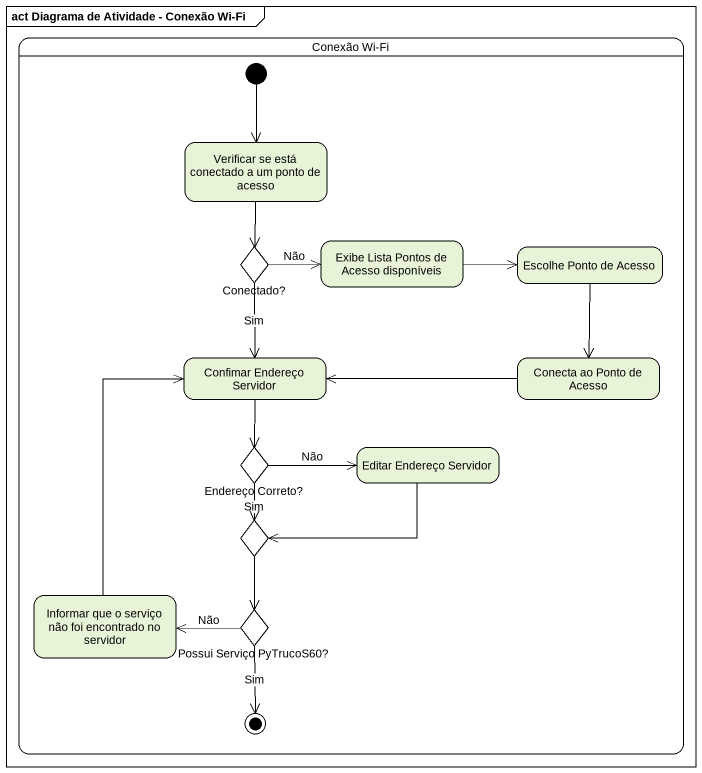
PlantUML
@startuml
mainframe act Diagrama de Atividade - Conexão Wi-Fi
hide empty description
state "Conexão Wi-Fi" as Conexão_Wi_Fi #FFFFFF {
  state "Verificar se está conectado a um ponto de acesso" as Verificar_se_está_conectado
  state "Conectado?" as Conectado <<choice>>
  state "Exibe Lista Pontos de Acesso disponíveis" as Exibe_Lista_Pontos_de
  state "Escolhe Ponto de Acesso" as Escolhe_Ponto_de_Acesso
  state "Confimar Endereço Servidor" as Confimar_Endereço_Servidor
  state "Conecta ao Ponto de Acesso" as Conecta_ao_Ponto_de_Acesso
  state "Endereço Correto?" as Endereço_Correto <<choice>>
  state "Editar Endereço Servidor" as Editar_Endereço_Servidor
  state choice1 <<choice>>
  state "Informar que o serviço não foi encontrado no servidor" as Informar_que_o_serviço_não
  state "Possui Serviço PyTrucoS60?" as Possui_Serviço_PyTrucoS60 <<choice>>
  [*] --> Verificar_se_está_conectado
  Possui_Serviço_PyTrucoS60 --> [*] : Sim
}
Verificar_se_está_conectado --> Conectado
Conectado -right-> Exibe_Lista_Pontos_de : Não
Conectado --> Confimar_Endereço_Servidor : Sim
Exibe_Lista_Pontos_de -right-> Escolhe_Ponto_de_Acesso
Escolhe_Ponto_de_Acesso --> Conecta_ao_Ponto_de_Acesso
Confimar_Endereço_Servidor --> Endereço_Correto
Conecta_ao_Ponto_de_Acesso -left-> Confimar_Endereço_Servidor
Endereço_Correto -right-> Editar_Endereço_Servidor : Não
Endereço_Correto --> choice1 : Sim
Editar_Endereço_Servidor -left-> choice1
choice1 --> Possui_Serviço_PyTrucoS60
Informar_que_o_serviço_não -up-> Confimar_Endereço_Servidor
Possui_Serviço_PyTrucoS60 -left-> Informar_que_o_serviço_não : Não
@enduml
